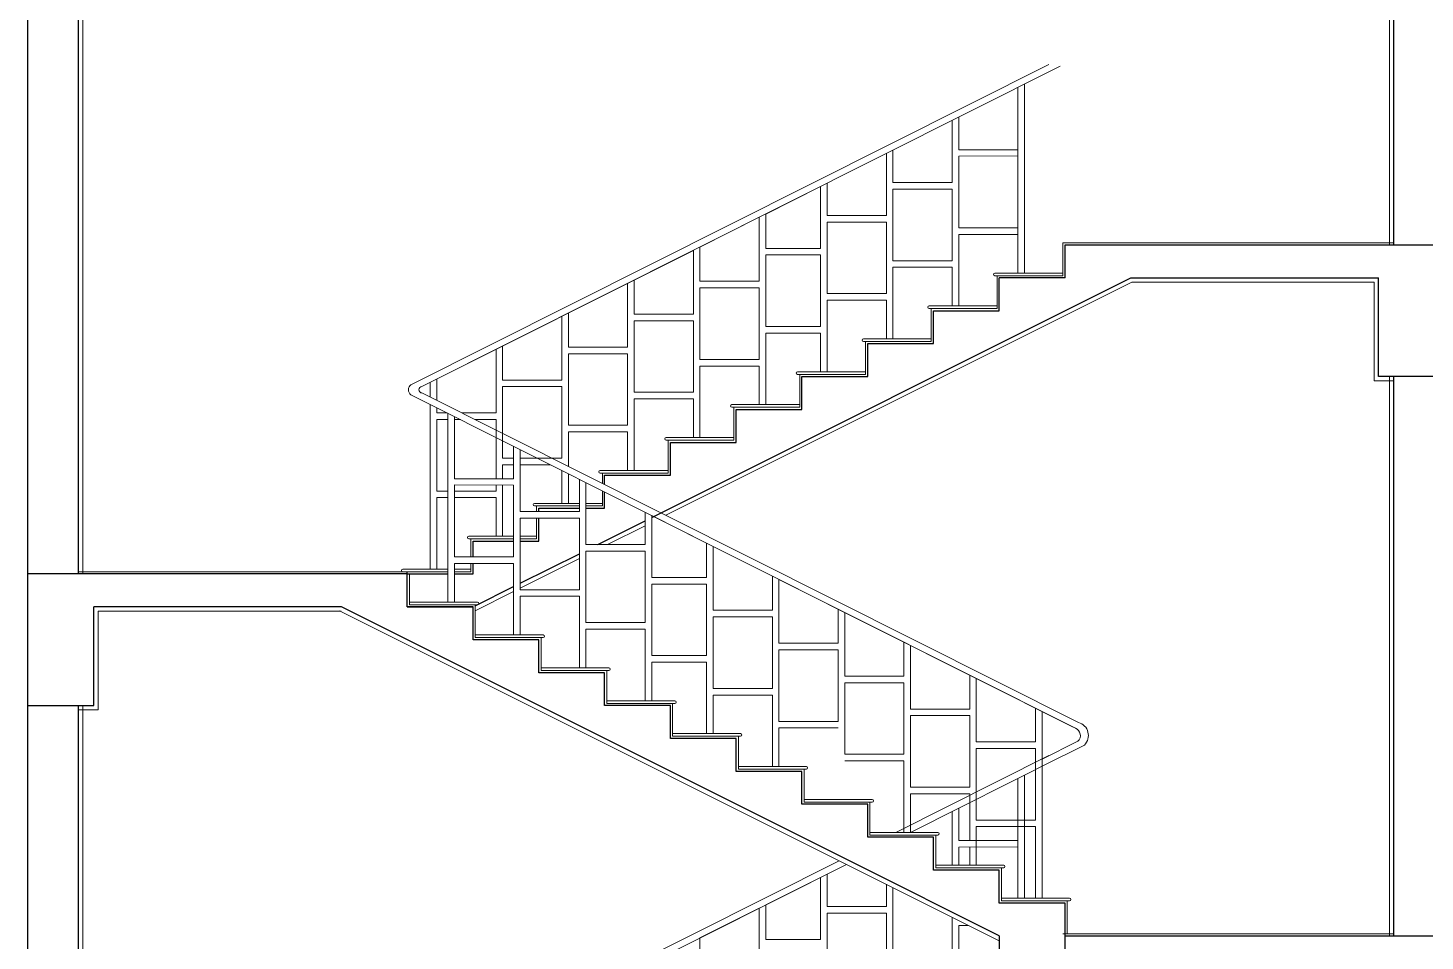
# Model space of a CAD drawing. Header units: millimetres. Extents: x -1932176 to 78768, y -1967 to 1266654.
# Drawn here: x -391809 to -385438, y 407433 to 411596 of the extents above; entities that cross this region are included whole.
import ezdxf

# ---------------------------------------------------------------- set-up
doc = ezdxf.new("R2010")
doc.units = ezdxf.units.MM
doc.layers.add('PLASTER', color=252, linetype='Continuous', lineweight=15)

msp = doc.modelspace()

# ---------------------------------------------------------------- linework, layer by layer
for p, q in [((-391809.40563, 385406.43746), (-391809.40563, 416177.29517)), ((-391579.40563, 409106.43746), (-391579.40563, 412578.50463)), ((-385579.40563, 410606.43746), (-385579.40563, 412566.43746)), ((-385579.40563, 410616.43746), (-385579.40563, 412566.43746)), ((-387079.40563, 410456.43746), (-387079.40563, 410606.43746)), ((-387079.40563, 410606.43746), (-385349.40563, 410606.43746)), ((-388964.40563, 409363.93746), (-386779.40563, 410456.43746)), ((-387079.40563, 410456.43746), (-387379.40563, 410456.43746)), ((-387379.40563, 410306.43746), (-387379.40563, 410456.43746)), ((-386779.40563, 410456.43746), (-385649.40563, 410456.43746)), ((-385649.40563, 410006.43746), (-385649.40563, 410456.43746)), ((-387679.40563, 410156.43746), (-387679.40563, 410306.43746)), ((-387679.40563, 410306.43746), (-387379.40563, 410306.43746)), ((-387979.40563, 410006.43746), (-387979.40563, 410156.43746)), ((-387979.40563, 410156.43746), (-387679.40563, 410156.43746)), ((-388279.40563, 409856.43746), (-388279.40563, 410006.43746)), ((-388279.40563, 410006.43746), (-387979.40563, 410006.43746)), ((-385349.40563, 410006.43746), (-385649.40563, 410006.43746)), ((-385579.40563, 407456.43746), (-385579.40563, 410006.43746)), ((-388579.40563, 409706.43746), (-388579.40563, 409856.43746)), ((-388579.40563, 409856.43746), (-388279.40563, 409856.43746)), ((-388879.40563, 409556.43746), (-388879.40563, 409706.43746)), ((-388879.40563, 409706.43746), (-388579.40563, 409706.43746)), ((-389179.40563, 409514.02924), (-389179.40563, 409556.43746)), ((-389179.40563, 409556.43746), (-388879.40563, 409556.43746)), ((-389179.40563, 409406.43746), (-389179.40563, 409480.80839)), ((-389479.40563, 409390.71772), (-389479.40563, 409406.43746)), ((-389479.40563, 409406.43746), (-389294.40563, 409406.43746)), ((-389264.40563, 409406.43746), (-389179.40563, 409406.43746)), ((-389479.40563, 409256.43746), (-389479.40563, 409360.71772)), ((-389210.84512, 409240.71772), (-388994.40563, 409348.93746)), ((-389779.40563, 409184.57759), (-389779.40563, 409256.43746)), ((-389779.40563, 409256.43746), (-389594.40563, 409256.43746)), ((-389564.40563, 409256.43746), (-389479.40563, 409256.43746)), ((-389564.40563, 409063.93746), (-389294.40563, 409198.93746)), ((-389779.40563, 409106.43746), (-389779.40563, 409154.57759)), ((-390079.40563, 409106.43746), (-391809.40563, 409106.43746)), ((-390079.40563, 408956.43746), (-390079.40563, 409116.43746)), ((-390079.40563, 408956.43746), (-390079.40563, 409106.43746)), ((-390079.40563, 409106.43746), (-389894.40563, 409106.43746)), ((-389864.40563, 409106.43746), (-389779.40563, 409106.43746)), ((-389769.40563, 408961.43746), (-389594.40563, 409048.93746)), ((-390379.40563, 408956.43746), (-391509.40563, 408956.43746)), ((-391509.40563, 408506.43746), (-391509.40563, 408956.43746)), ((-388053.64676, 407793.55803), (-390379.40563, 408956.43746)), ((-390079.40563, 408956.43746), (-389779.40563, 408956.43746)), ((-389779.40563, 408956.43746), (-390079.40563, 408956.43746)), ((-389779.40563, 408806.43746), (-389779.40563, 408956.43746)), ((-389479.40563, 408806.43746), (-389779.40563, 408806.43746)), ((-389479.40563, 408656.43746), (-389479.40563, 408806.43746)), ((-389179.40563, 408656.43746), (-389479.40563, 408656.43746)), ((-389179.40563, 408506.43746), (-389179.40563, 408656.43746)), ((-391809.40563, 408506.43746), (-391509.40563, 408506.43746)), ((-391579.40563, 405956.43746), (-391579.40563, 408506.43746)), ((-388879.40563, 408506.43746), (-389179.40563, 408506.43746)), ((-388879.40563, 408356.43746), (-388879.40563, 408506.43746)), ((-388579.40563, 408356.43746), (-388879.40563, 408356.43746)), ((-388579.40563, 408206.43746), (-388579.40563, 408356.43746)), ((-388279.40563, 408206.43746), (-388579.40563, 408206.43746)), ((-388279.40563, 408056.43746), (-388279.40563, 408206.43746)), ((-387979.40563, 408056.43746), (-388279.40563, 408056.43746)), ((-387979.40563, 407906.43746), (-387979.40563, 408056.43746)), ((-387679.40563, 407906.43746), (-387979.40563, 407906.43746)), ((-387679.40563, 407756.43746), (-387679.40563, 407906.43746)), ((-387379.40563, 407456.43746), (-388053.64676, 407793.55803)), ((-387379.40563, 407756.43746), (-387679.40563, 407756.43746)), ((-387379.40563, 407606.43746), (-387379.40563, 407756.43746)), ((-387079.40563, 407606.43746), (-387379.40563, 407606.43746)), ((-387079.40563, 407456.43746), (-387079.40563, 407606.43746)), ((-387379.40563, 407456.43746), (-387379.40563, 407156.43746)), ((-387079.40563, 407306.43746), (-387079.40563, 407456.43746)), ((-387079.40563, 407456.43746), (-385349.40563, 407456.43746))]:
    msp.add_line(p, q)
at = {"layer": 'PLASTER'}
for p, q in [((-391559.40563, 409106.43746), (-391559.40563, 412578.50463)), ((-385599.40563, 410606.43746), (-385599.40563, 412566.43746)), ((-387089.40563, 410466.43746), (-387089.40563, 410616.43746)), ((-387089.40563, 410616.43746), (-385579.40563, 410616.43746)), ((-387399.40563, 410478.43746), (-387089.40563, 410478.43746)), ((-388899.89741, 409373.83089), (-386774.68427, 410436.43746)), ((-387089.40563, 410466.43746), (-387399.40563, 410466.43746)), ((-387389.40563, 410316.43746), (-387389.40563, 410466.43746)), ((-387389.40563, 410466.43746), (-387089.40563, 410466.43746)), ((-385669.40563, 410436.43746), (-386774.68427, 410436.43746)), ((-385669.40563, 409986.43746), (-385669.40563, 410436.43746)), ((-387699.40563, 410328.43746), (-387389.40563, 410328.43746)), ((-387389.40563, 410316.43746), (-387699.40563, 410316.43746)), ((-387689.40563, 410166.43746), (-387689.40563, 410316.43746)), ((-387689.40563, 410316.43746), (-387389.40563, 410316.43746)), ((-387999.40563, 410178.43746), (-387689.40563, 410178.43746)), ((-387689.40563, 410166.43746), (-387999.40563, 410166.43746)), ((-387989.40563, 410016.43746), (-387989.40563, 410166.43746)), ((-387989.40563, 410166.43746), (-387689.40563, 410166.43746)), ((-388299.40563, 410028.43746), (-387989.40563, 410028.43746)), ((-387989.40563, 410016.43746), (-388299.40563, 410016.43746)), ((-388289.40563, 409866.43746), (-388289.40563, 410016.43746)), ((-388289.40563, 410016.43746), (-387989.40563, 410016.43746)), ((-385579.40563, 409986.43746), (-385669.40563, 409986.43746)), ((-385599.40563, 407456.43746), (-385599.40563, 410006.43746)), ((-385579.40563, 410006.43746), (-385579.40563, 409986.43746)), ((-388599.40563, 409878.43746), (-388289.40563, 409878.43746)), ((-388289.40563, 409866.43746), (-388599.40563, 409866.43746)), ((-388589.40563, 409716.43746), (-388589.40563, 409866.43746)), ((-388589.40563, 409866.43746), (-388289.40563, 409866.43746)), ((-388899.40563, 409728.43746), (-388589.40563, 409728.43746)), ((-388589.40563, 409716.43746), (-388899.40563, 409716.43746)), ((-388889.40563, 409566.43746), (-388889.40563, 409716.43746)), ((-388889.40563, 409716.43746), (-388589.40563, 409716.43746)), ((-389199.40563, 409578.43746), (-388889.40563, 409578.43746)), ((-388889.40563, 409566.43746), (-389199.40563, 409566.43746)), ((-389189.40563, 409519.04513), (-389189.40563, 409566.43746)), ((-389189.40563, 409566.43746), (-388889.40563, 409566.43746)), ((-389674.40563, 409454.57759), (-389674.40563, 409278.43746)), ((-389189.40563, 409416.43746), (-389189.40563, 409485.82587)), ((-389499.40563, 409428.43746), (-389294.40563, 409428.43746)), ((-389294.40563, 409416.43746), (-389499.40563, 409416.43746)), ((-389489.40563, 409390.71772), (-389489.40563, 409416.43746)), ((-389489.40563, 409416.43746), (-389294.40563, 409416.43746)), ((-389264.40563, 409428.43746), (-389189.40563, 409428.43746)), ((-389264.40563, 409416.43746), (-389189.40563, 409416.43746)), ((-389189.40563, 409416.43746), (-389264.40563, 409416.43746)), ((-389489.40563, 409266.43746), (-389489.40563, 409360.71772)), ((-389166.12376, 409240.71772), (-388994.40563, 409326.57678)), ((-389799.40563, 409278.43746), (-389594.40563, 409278.43746)), ((-389594.40563, 409266.43746), (-389799.40563, 409266.43746)), ((-389789.40563, 409184.57759), (-389789.40563, 409266.43746)), ((-389789.40563, 409266.43746), (-389594.40563, 409266.43746)), ((-389564.40563, 409278.43746), (-389489.40563, 409278.43746)), ((-389564.40563, 409266.43746), (-389489.40563, 409266.43746)), ((-389489.40563, 409266.43746), (-389564.40563, 409266.43746)), ((-389789.40563, 409116.43746), (-389789.40563, 409154.57759)), ((-389564.40563, 409041.57678), (-389294.40563, 409176.57678)), ((-390069.40563, 409116.43746), (-391579.40563, 409116.43746)), ((-390099.40563, 409128.43746), (-389894.40563, 409128.43746)), ((-389894.40563, 409116.43746), (-390099.40563, 409116.43746)), ((-390069.40563, 409116.43746), (-389894.40563, 409116.43746)), ((-390069.40563, 408966.43746), (-390069.40563, 409106.43746)), ((-389864.40563, 409128.43746), (-389789.40563, 409128.43746)), ((-389864.40563, 409116.43746), (-389789.40563, 409116.43746)), ((-389789.40563, 409116.43746), (-389864.40563, 409116.43746)), ((-389769.40563, 408939.07678), (-389594.40563, 409026.57678)), ((-389759.40563, 408978.43746), (-390069.40563, 408978.43746)), ((-389769.40563, 408966.43746), (-390069.40563, 408966.43746)), ((-390069.40563, 408966.43746), (-389759.40563, 408966.43746)), ((-389769.40563, 408816.43746), (-389769.40563, 408966.43746)), ((-391489.40563, 408486.43746), (-391489.40563, 408936.43746)), ((-391489.40563, 408936.43746), (-390380.99328, 408936.43746)), ((-387379.40563, 407434.07678), (-390388.34991, 408938.54892)), ((-389459.40563, 408828.43746), (-389769.40563, 408828.43746)), ((-389469.40563, 408816.43746), (-389769.40563, 408816.43746)), ((-389769.40563, 408816.43746), (-389459.40563, 408816.43746)), ((-389469.40563, 408666.43746), (-389469.40563, 408816.43746)), ((-389159.40563, 408678.43746), (-389469.40563, 408678.43746)), ((-389169.40563, 408666.43746), (-389469.40563, 408666.43746)), ((-389469.40563, 408666.43746), (-389159.40563, 408666.43746)), ((-389169.40563, 408516.43746), (-389169.40563, 408666.43746)), ((-391579.40563, 408506.43746), (-391579.40563, 408486.43746)), ((-391559.40563, 405956.43746), (-391559.40563, 408506.43746)), ((-388859.40563, 408528.43746), (-389169.40563, 408528.43746)), ((-388869.40563, 408516.43746), (-389169.40563, 408516.43746)), ((-389169.40563, 408516.43746), (-388859.40563, 408516.43746)), ((-388869.40563, 408366.43746), (-388869.40563, 408516.43746)), ((-391579.40563, 408486.43746), (-391489.40563, 408486.43746)), ((-388559.40563, 408378.43746), (-388869.40563, 408378.43746)), ((-388569.40563, 408366.43746), (-388869.40563, 408366.43746)), ((-388869.40563, 408366.43746), (-388559.40563, 408366.43746)), ((-388569.40563, 408216.43746), (-388569.40563, 408366.43746)), ((-388259.40563, 408228.43746), (-388569.40563, 408228.43746)), ((-388269.40563, 408216.43746), (-388569.40563, 408216.43746)), ((-388569.40563, 408216.43746), (-388259.40563, 408216.43746)), ((-388269.40563, 408066.43746), (-388269.40563, 408216.43746)), ((-387959.40563, 408078.43746), (-388269.40563, 408078.43746)), ((-387969.40563, 408066.43746), (-388269.40563, 408066.43746)), ((-388269.40563, 408066.43746), (-387959.40563, 408066.43746)), ((-387969.40563, 407916.43746), (-387969.40563, 408066.43746)), ((-387659.40563, 407928.43746), (-387969.40563, 407928.43746)), ((-387484.40563, 407954.57759), (-387484.40563, 407778.43746)), ((-387669.40563, 407916.43746), (-387969.40563, 407916.43746)), ((-387969.40563, 407916.43746), (-387659.40563, 407916.43746)), ((-387669.40563, 407766.43746), (-387669.40563, 407916.43746)), ((-387359.40563, 407778.43746), (-387669.40563, 407778.43746)), ((-387369.40563, 407766.43746), (-387669.40563, 407766.43746)), ((-387669.40563, 407766.43746), (-387359.40563, 407766.43746)), ((-387369.40563, 407616.43746), (-387369.40563, 407766.43746)), ((-387059.40563, 407628.43746), (-387369.40563, 407628.43746)), ((-387069.40563, 407616.43746), (-387369.40563, 407616.43746)), ((-387369.40563, 407616.43746), (-387059.40563, 407616.43746)), ((-387069.40563, 407466.43746), (-387069.40563, 407616.43746)), ((-387089.40563, 407466.43746), (-385579.40563, 407466.43746)), ((-387079.40563, 407456.43746), (-387069.40563, 407456.43746))]:
    msp.add_line(p, q, dxfattribs=at)
at = {"layer": 'PLASTER', "color": 18, "linetype": 'Continuous', "lineweight": 20, "ltscale": 5, "true_color": 0x000000}
for p, q in [((-387154.13604, 411428.45053), (-390062.46493, 409969.20141)), ((-387101.55457, 411421.26868), (-390012.50184, 409960.7058)), ((-387294.40563, 410834.57759), (-387294.40563, 411324.50598)), ((-387264.40563, 411190.71772), (-387264.40563, 411339.55843)), ((-387264.40563, 411190.71772), (-387264.40563, 411339.55843)), ((-387594.40563, 410890.71772), (-387594.40563, 411173.98149)), ((-387594.40563, 410928.43746), (-387594.40563, 411173.98149)), ((-387564.40563, 411040.71772), (-387564.40563, 411187.98495)), ((-387264.40563, 410834.57759), (-387264.40563, 411190.71772)), ((-387894.40563, 410740.71772), (-387894.40563, 411023.45699)), ((-387864.40563, 410890.71772), (-387864.40563, 411038.50944)), ((-387564.40563, 411040.71772), (-387294.40563, 411040.71772)), ((-387564.40563, 410684.57759), (-387564.40563, 411010.71772)), ((-388194.40563, 410872.9325), (-388444.40563, 410747.49542)), ((-388194.40563, 410590.71772), (-388194.40563, 410872.9325)), ((-388164.40563, 410740.71772), (-388164.40563, 410887.98495)), ((-387864.40563, 410890.71772), (-387594.40563, 410890.71772)), ((-387864.40563, 410534.57759), (-387864.40563, 410860.71772)), ((-387864.40563, 410860.71772), (-387594.40563, 410860.71772)), ((-387594.40563, 410534.57759), (-387594.40563, 410860.71772)), ((-387294.40563, 410478.43746), (-387294.40563, 410875.12952)), ((-387264.40563, 410478.43746), (-387264.40563, 410875.12952)), ((-388474.40563, 410732.44297), (-388744.40563, 410596.97093)), ((-388474.40563, 410440.71772), (-388474.40563, 410732.44297)), ((-388444.40563, 410590.71772), (-388444.40563, 410747.49542)), ((-388164.40563, 410740.71772), (-387894.40563, 410740.71772)), ((-388164.40563, 410384.57759), (-388164.40563, 410710.71772)), ((-388164.40563, 410710.71772), (-387894.40563, 410710.71772)), ((-387894.40563, 410384.57759), (-387894.40563, 410710.71772)), ((-387564.40563, 410684.57759), (-387294.40563, 410684.57759)), ((-387564.40563, 410328.43746), (-387564.40563, 410654.57759)), ((-387564.40563, 410654.57759), (-387294.40563, 410654.57759)), ((-387294.40563, 410478.43746), (-387294.40563, 410654.57759)), ((-388774.40563, 410581.91848), (-390012.50184, 409960.7058)), ((-388774.40563, 410290.71772), (-388774.40563, 410581.91848)), ((-388744.40563, 410440.71772), (-388744.40563, 410596.97093)), ((-388444.40563, 410590.71772), (-388194.40563, 410590.71772)), ((-388444.40563, 410234.57759), (-388444.40563, 410560.71772)), ((-388444.40563, 410560.71772), (-388194.40563, 410560.71772)), ((-388194.40563, 410234.57759), (-388194.40563, 410560.71772)), ((-387864.40563, 410534.57759), (-387594.40563, 410534.57759)), ((-387864.40563, 410178.43746), (-387864.40563, 410504.57759)), ((-387864.40563, 410504.57759), (-387594.40563, 410504.57759)), ((-387594.40563, 410328.43746), (-387594.40563, 410504.57759)), ((-389074.40563, 410140.71772), (-389074.40563, 410431.39399)), ((-389044.40563, 410290.71772), (-389044.40563, 410446.44643)), ((-388744.40563, 410440.71772), (-388474.40563, 410440.71772)), ((-388744.40563, 410084.57759), (-388744.40563, 410410.71772)), ((-388744.40563, 410410.71772), (-388474.40563, 410410.71772)), ((-388474.40563, 410084.57759), (-388474.40563, 410410.71772)), ((-388164.40563, 410384.57759), (-387894.40563, 410384.57759)), ((-388164.40563, 410028.43746), (-388164.40563, 410354.57759)), ((-388164.40563, 410354.57759), (-387894.40563, 410354.57759)), ((-387894.40563, 410178.43746), (-387894.40563, 410354.57759)), ((-389374.40563, 409990.71772), (-389374.40563, 410280.86949)), ((-389344.40563, 410140.71772), (-389344.40563, 410295.92194)), ((-389044.40563, 410290.71772), (-388774.40563, 410290.71772)), ((-389044.40563, 409934.57759), (-389044.40563, 410260.71772)), ((-389044.40563, 410260.71772), (-388774.40563, 410260.71772)), ((-388774.40563, 409934.57759), (-388774.40563, 410260.71772)), ((-388444.40563, 410234.57759), (-388194.40563, 410234.57759)), ((-388444.40563, 409878.43746), (-388444.40563, 410204.57759)), ((-388444.40563, 410204.57759), (-388194.40563, 410204.57759)), ((-388194.40563, 410028.43746), (-388194.40563, 410204.57759)), ((-389674.40563, 409840.71772), (-389674.40563, 410130.345)), ((-389644.40563, 409990.71772), (-389644.40563, 410145.39745)), ((-389344.40563, 410140.71772), (-389074.40563, 410140.71772)), ((-389344.40563, 409784.57759), (-389344.40563, 410110.71772)), ((-389344.40563, 410110.71772), (-389074.40563, 410110.71772)), ((-389074.40563, 409784.57759), (-389074.40563, 410110.71772)), ((-388744.40563, 410084.57759), (-388474.40563, 410084.57759)), ((-388744.40563, 409728.43746), (-388744.40563, 410054.57759)), ((-388744.40563, 410054.57759), (-388474.40563, 410054.57759)), ((-388474.40563, 409878.43746), (-388474.40563, 410054.57759)), ((-389974.40563, 409912.79277), (-389974.40563, 409979.8205)), ((-389944.40563, 409897.74509), (-389944.40563, 409994.87295)), ((-389644.40563, 409990.71772), (-389374.40563, 409990.71772)), ((-389644.40563, 409634.57759), (-389644.40563, 409960.71772)), ((-389644.40563, 409960.71772), (-389374.40563, 409960.71772)), ((-389374.40563, 409634.57759), (-389374.40563, 409960.71772)), ((-390062.46493, 409923.8819), (-387032.53576, 408403.62005)), ((-390012.50184, 409931.90142), (-387017.57738, 408429.67922)), ((-389044.40563, 409934.57759), (-388774.40563, 409934.57759)), ((-389044.40563, 409578.43746), (-389044.40563, 409904.57759)), ((-389044.40563, 409904.57759), (-388774.40563, 409904.57759)), ((-388774.40563, 409728.43746), (-388774.40563, 409904.57759)), ((-389974.40563, 409128.43746), (-389974.40563, 409879.6983)), ((-389944.40563, 409840.71772), (-389944.40563, 409864.64585)), ((-389944.40563, 409840.71772), (-389896.71612, 409840.71772)), ((-389894.40563, 409690.71772), (-389894.40563, 409839.55843)), ((-389894.40563, 409690.71772), (-389894.40563, 409839.55843)), ((-389830.71228, 409840.71772), (-389674.40563, 409840.71772)), ((-389944.40563, 409484.57759), (-389944.40563, 409810.71772)), ((-389944.40563, 409810.71772), (-389894.40563, 409810.71772)), ((-389864.40563, 409540.71772), (-389864.40563, 409824.50598)), ((-389864.40563, 409810.71772), (-389836.92519, 409810.71772)), ((-389770.9024, 409810.71772), (-389674.40563, 409810.71772)), ((-389674.40563, 409540.71772), (-389674.40563, 409810.71772)), ((-389344.40563, 409784.57759), (-389074.40563, 409784.57759)), ((-389344.40563, 409784.57759), (-389074.40563, 409784.57759)), ((-389344.40563, 409596.79148), (-389344.40563, 409754.57759)), ((-389344.40563, 409754.57759), (-389074.40563, 409754.57759)), ((-389344.40563, 409754.57759), (-389074.40563, 409754.57759)), ((-389074.40563, 409578.43746), (-389074.40563, 409754.57759)), ((-389894.40563, 409334.57759), (-389894.40563, 409690.71772)), ((-389594.40563, 409540.71772), (-389594.40563, 409687.98495)), ((-389564.40563, 409390.71772), (-389564.40563, 409673.98149)), ((-389564.40563, 409428.43746), (-389564.40563, 409673.98149)), ((-389644.40563, 409634.57759), (-389594.40563, 409634.57759)), ((-389644.40563, 409540.71772), (-389644.40563, 409604.57759)), ((-389644.40563, 409604.57759), (-389594.40563, 409604.57759)), ((-389564.40563, 409634.57759), (-389374.40563, 409634.57759)), ((-389564.40563, 409604.57759), (-389426.0815, 409604.57759)), ((-389374.40563, 409428.43746), (-389374.40563, 409578.64931)), ((-389594.40563, 409540.71772), (-389864.40563, 409540.71772)), ((-389344.40563, 409428.43746), (-389344.40563, 409563.59686)), ((-389294.40563, 409390.71772), (-389294.40563, 409538.50944)), ((-389264.40563, 409240.71772), (-389264.40563, 409523.45699)), ((-389944.40563, 409484.57759), (-389894.40563, 409484.57759)), ((-389944.40563, 409128.43746), (-389944.40563, 409454.57759)), ((-389944.40563, 409454.57759), (-389894.40563, 409454.57759)), ((-389864.40563, 409334.57759), (-389864.40563, 409512.45466)), ((-389864.40563, 409484.57759), (-389674.40563, 409484.57759)), ((-389864.40563, 409454.57759), (-389674.40563, 409454.57759)), ((-389674.40563, 409484.57759), (-389674.40563, 409511.23237)), ((-389644.40563, 409278.43746), (-389644.40563, 409511.03937)), ((-389594.40563, 409184.57759), (-389594.40563, 409510.71772)), ((-389294.40563, 409390.71772), (-389564.40563, 409390.71772)), ((-388994.40563, 409240.71772), (-388994.40563, 409387.98495)), ((-389894.40563, 408978.43746), (-389894.40563, 409375.12952)), ((-389864.40563, 409184.57759), (-389864.40563, 409375.12952)), ((-389564.40563, 409034.57759), (-389564.40563, 409360.71772)), ((-389294.40563, 409360.71772), (-389564.40563, 409360.71772)), ((-389294.40563, 409034.57759), (-389294.40563, 409360.71772)), ((-388964.40563, 409372.9325), (-388714.40563, 409247.49542)), ((-388964.40563, 409090.71772), (-388964.40563, 409372.9325)), ((-388994.40563, 409240.71772), (-389264.40563, 409240.71772)), ((-389264.40563, 408884.57759), (-389264.40563, 409210.71772)), ((-388994.40563, 409210.71772), (-389264.40563, 409210.71772)), ((-388994.40563, 408884.57759), (-388994.40563, 409210.71772)), ((-388714.40563, 409090.71772), (-388714.40563, 409247.49542)), ((-388684.40563, 409232.44297), (-388414.40563, 409096.97093)), ((-388684.40563, 408940.71772), (-388684.40563, 409232.44297)), ((-389594.40563, 409184.57759), (-389864.40563, 409184.57759)), ((-389864.40563, 408978.43746), (-389864.40563, 409154.57759)), ((-389594.40563, 409154.57759), (-389864.40563, 409154.57759)), ((-389864.40563, 408978.43746), (-389864.40563, 409154.57759)), ((-389594.40563, 408828.43746), (-389594.40563, 409154.57759)), ((-388714.40563, 409090.71772), (-388964.40563, 409090.71772)), ((-388414.40563, 408940.71772), (-388414.40563, 409096.97093)), ((-388384.40563, 409081.91848), (-387041.8131, 408408.27494)), ((-388384.40563, 408790.71772), (-388384.40563, 409081.91848)), ((-389294.40563, 409034.57759), (-389564.40563, 409034.57759)), ((-389564.40563, 408828.43746), (-389564.40563, 409004.57759)), ((-389294.40563, 409004.57759), (-389564.40563, 409004.57759)), ((-389294.40563, 408678.43746), (-389294.40563, 409004.57759)), ((-388964.40563, 408734.57759), (-388964.40563, 409060.71772)), ((-388714.40563, 409060.71772), (-388964.40563, 409060.71772)), ((-388714.40563, 408734.57759), (-388714.40563, 409060.71772)), ((-388414.40563, 408940.71772), (-388684.40563, 408940.71772)), ((-388114.40563, 408790.71772), (-388114.40563, 408946.44643)), ((-388994.40563, 408884.57759), (-389264.40563, 408884.57759)), ((-388684.40563, 408584.57759), (-388684.40563, 408910.71772)), ((-388414.40563, 408910.71772), (-388684.40563, 408910.71772)), ((-388414.40563, 408584.57759), (-388414.40563, 408910.71772)), ((-388084.40563, 408640.71772), (-388084.40563, 408931.39399)), ((-389264.40563, 408678.43746), (-389264.40563, 408854.57759)), ((-388994.40563, 408854.57759), (-389264.40563, 408854.57759)), ((-388994.40563, 408528.43746), (-388994.40563, 408854.57759)), ((-388114.40563, 408790.71772), (-388384.40563, 408790.71772)), ((-388384.40563, 408434.57759), (-388384.40563, 408760.71772)), ((-388114.40563, 408760.71772), (-388384.40563, 408760.71772)), ((-388114.40563, 408434.57759), (-388114.40563, 408760.71772)), ((-387814.40563, 408640.71772), (-387814.40563, 408795.92194)), ((-387784.40563, 408490.71772), (-387784.40563, 408780.86949)), ((-388714.40563, 408734.57759), (-388964.40563, 408734.57759)), ((-388964.40563, 408528.43746), (-388964.40563, 408704.57759)), ((-388714.40563, 408704.57759), (-388964.40563, 408704.57759)), ((-388714.40563, 408378.43746), (-388714.40563, 408704.57759)), ((-387814.40563, 408640.71772), (-388084.40563, 408640.71772)), ((-387514.40563, 408490.71772), (-387514.40563, 408645.39745)), ((-387484.40563, 408340.71772), (-387484.40563, 408630.345)), ((-388414.40563, 408584.57759), (-388684.40563, 408584.57759)), ((-388084.40563, 408284.57759), (-388084.40563, 408610.71772)), ((-387814.40563, 408610.71772), (-388084.40563, 408610.71772)), ((-387814.40563, 408284.57759), (-387814.40563, 408610.71772)), ((-388684.40563, 408378.43746), (-388684.40563, 408554.57759)), ((-388414.40563, 408554.57759), (-388684.40563, 408554.57759)), ((-388414.40563, 408228.43746), (-388414.40563, 408554.57759)), ((-387214.40563, 408340.71772), (-387214.40563, 408494.87295)), ((-388114.40563, 408434.57759), (-388384.40563, 408434.57759)), ((-387514.40563, 408490.71772), (-387784.40563, 408490.71772)), ((-387784.40563, 408134.57759), (-387784.40563, 408460.71772)), ((-387514.40563, 408460.71772), (-387784.40563, 408460.71772)), ((-387514.40563, 408134.57759), (-387514.40563, 408460.71772)), ((-387184.40563, 407628.43746), (-387184.40563, 408479.8205)), ((-388384.40563, 408228.43746), (-388384.40563, 408404.57759)), ((-388114.40563, 408404.57759), (-388384.40563, 408404.57759)), ((-387214.40563, 408340.71772), (-387484.40563, 408340.71772)), ((-387484.40563, 407984.57759), (-387484.40563, 408310.71772)), ((-387214.40563, 408310.71772), (-387484.40563, 408310.71772)), ((-387214.40563, 407984.57759), (-387214.40563, 408310.71772)), ((-387020.55531, 408343.69264), (-387184.40563, 408261.83226)), ((-386991.08049, 408326.69886), (-387184.40563, 408229.6983)), ((-387814.40563, 408284.57759), (-388084.40563, 408284.57759)), ((-387814.40563, 408284.57759), (-388084.40563, 408284.57759)), ((-387814.40563, 408254.57759), (-388084.40563, 408254.57759)), ((-387814.40563, 408254.57759), (-388084.40563, 408254.57759)), ((-387154.13604, 408278.45053), (-387851.72296, 407928.43746)), ((-387814.40563, 407928.43746), (-387814.40563, 408254.57759)), ((-387101.55457, 408271.26868), (-387784.82785, 407928.43746)), ((-387264.40563, 408040.71772), (-387264.40563, 408189.55843)), ((-387264.40563, 408040.71772), (-387264.40563, 408189.55843)), ((-387514.40563, 408134.57759), (-387784.40563, 408134.57759)), ((-387294.40563, 407684.57759), (-387294.40563, 408174.50598)), ((-387784.40563, 407928.43746), (-387784.40563, 408104.57759)), ((-387514.40563, 408104.57759), (-387784.40563, 408104.57759)), ((-387514.40563, 407890.71772), (-387514.40563, 408104.57759)), ((-387594.40563, 407778.43746), (-387594.40563, 408023.98149)), ((-387594.40563, 407778.43746), (-387594.40563, 408023.98149)), ((-387594.40563, 407778.43746), (-387594.40563, 408023.98149)), ((-387594.40563, 407778.43746), (-387594.40563, 408023.98149)), ((-387564.40563, 407890.71772), (-387564.40563, 408037.98495)), ((-387264.40563, 407684.57759), (-387264.40563, 408040.71772)), ((-387214.40563, 407984.57759), (-387484.40563, 407984.57759)), ((-387214.40563, 407954.57759), (-387484.40563, 407954.57759)), ((-387214.40563, 407628.43746), (-387214.40563, 407954.57759)), ((-387564.40563, 407890.71772), (-387294.40563, 407890.71772)), ((-387564.40563, 407778.43746), (-387564.40563, 407860.71772)), ((-387564.40563, 407778.43746), (-387564.40563, 407860.71772)), ((-387514.40563, 407778.43746), (-387514.40563, 407861.03937)), ((-388109.47435, 407799.11114), (-390062.46493, 406819.20141)), ((-388075.96842, 407782.35817), (-390012.50184, 406810.7058)), ((-388164.40563, 407590.71772), (-388164.40563, 407737.98495)), ((-388194.40563, 407722.9325), (-388444.40563, 407597.49542)), ((-388194.40563, 407440.71772), (-388194.40563, 407722.9325)), ((-387894.40563, 407590.71772), (-387894.40563, 407691.57678)), ((-387864.40563, 407384.57759), (-387864.40563, 407676.57678)), ((-387294.40563, 407628.43746), (-387294.40563, 407725.12952)), ((-387294.40563, 407628.43746), (-387294.40563, 407725.12952)), ((-387264.40563, 407628.43746), (-387264.40563, 407725.12952)), ((-387264.40563, 407628.43746), (-387264.40563, 407725.12952)), ((-388474.40563, 407582.44297), (-388744.40563, 407446.97093)), ((-388474.40563, 407290.71772), (-388474.40563, 407582.44297)), ((-388444.40563, 407440.71772), (-388444.40563, 407597.49542)), ((-388164.40563, 407590.71772), (-387894.40563, 407590.71772)), ((-388164.40563, 407234.57759), (-388164.40563, 407560.71772)), ((-388164.40563, 407560.71772), (-387894.40563, 407560.71772)), ((-387894.40563, 407234.57759), (-387894.40563, 407560.71772)), ((-387594.40563, 407384.57759), (-387594.40563, 407541.57678)), ((-387564.40563, 407178.43746), (-387564.40563, 407504.57759)), ((-387564.40563, 407504.57759), (-387520.40725, 407504.57759)), ((-388744.40563, 407290.71772), (-388744.40563, 407446.97093)), ((-388444.40563, 407440.71772), (-388194.40563, 407440.71772))]:
    msp.add_line(p, q, dxfattribs=at)
at = {"layer": 'PLASTER', "color": 18, "linetype": 'Continuous', "lineweight": 20, "ltscale": 50, "true_color": 0x000000}
for p, q in [((-387564.40563, 411010.71772), (-387294.40563, 411012.45466)), ((-389594.40563, 409510.71772), (-389864.40563, 409512.45466)), ((-387564.40563, 407860.71772), (-387294.40563, 407862.45466))]:
    msp.add_line(p, q, dxfattribs=at)
at = {"layer": 'PLASTER'}
for centre, radius, start, end in [((-387399.40563, 410472.43746), 6, 90, 270), ((-387699.40563, 410322.43746), 6, 90, 270), ((-387999.40563, 410172.43746), 6, 90, 270), ((-388299.40563, 410022.43746), 6, 90, 270), ((-390046.92591, 409946.54165), 27.47591, 124.440546273, 235.559453727), ((-390012.50184, 409946.30361), 14.40219, 90, 270), ((-388599.40563, 409872.43746), 6, 90, 270), ((-388899.40563, 409722.43746), 6, 90, 270), ((-389199.40563, 409572.43746), 6, 90, 270), ((-389499.40563, 409422.43746), 6, 90, 270), ((-389799.40563, 409272.43746), 6, 90, 270), ((-390099.40563, 409122.43746), 6, 90, 270), ((-389759.40563, 408972.43746), 6, 270, 90), ((-389459.40563, 408822.43746), 6, 270, 90), ((-389159.40563, 408672.43746), 6, 270, 90), ((-388859.40563, 408522.43746), 6, 270, 90), ((-388559.40563, 408372.43746), 6, 270, 90), ((-387046.20047, 408369.72701), 36.54398, 314.568499406, 68.042117279), ((-387034.6601, 408370.38482), 61.70612, 314.930174824, 73.928310043), ((-388259.40563, 408222.43746), 6, 270, 90), ((-387959.40563, 408072.43746), 6, 270, 90), ((-387659.40563, 407922.43746), 6, 270, 90), ((-387359.40563, 407772.43746), 6, 270, 90), ((-387059.40563, 407622.43746), 6, 270, 90)]:
    msp.add_arc(centre, radius, start, end, dxfattribs=at)

doc.saveas('drawing.dxf')
